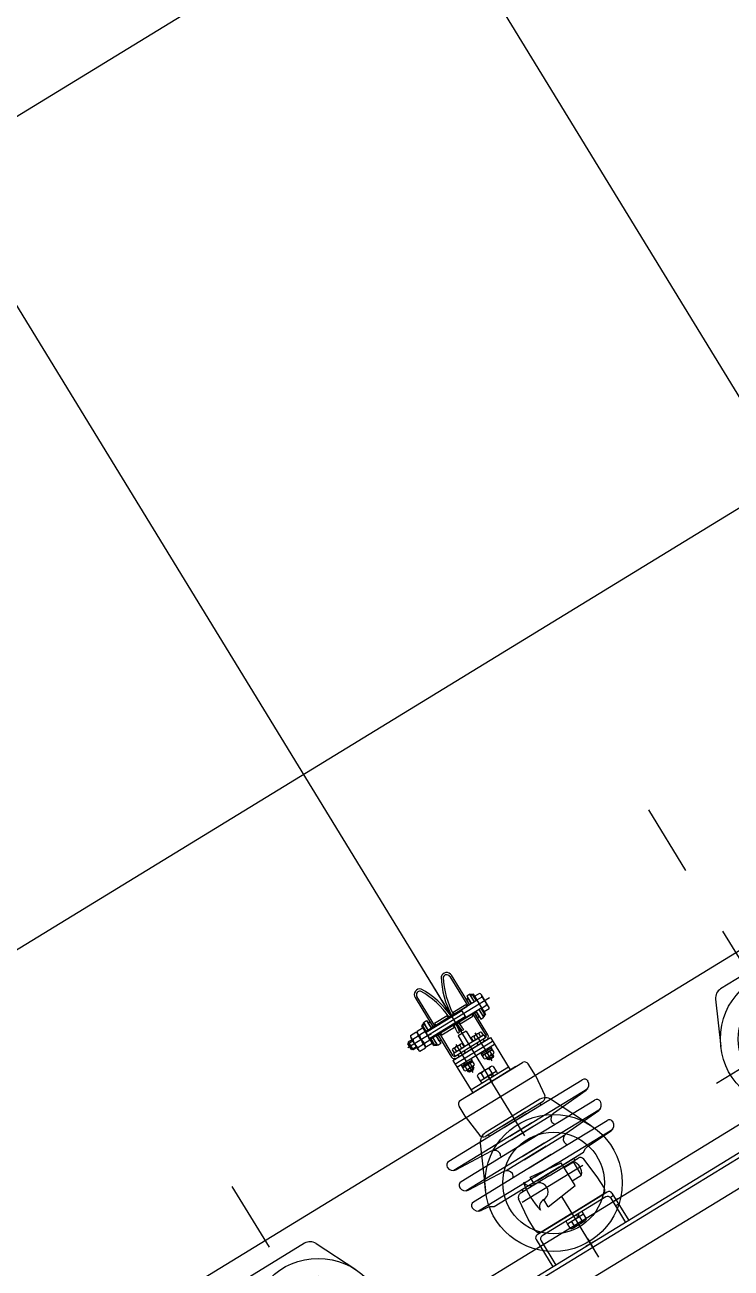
# Model space of a CAD drawing. Header units: millimetres. Extents: x 308437 to 311888, y 6841816 to 6843567.
# Drawn here: x 311663.62 to 311664.613, y 6842030.888 to 6842032.637 of the extents above; entities that cross this region are included whole.
import ezdxf

# ---------------------------------------------------------------- set-up
doc = ezdxf.new("R2010")
doc.units = ezdxf.units.MM
doc.linetypes.add('CENTER', pattern=[2, 1.25, -0.25, 0.25, -0.25])
for name, color, linetype in [('C-ESTRUCTURA', 94, 'Continuous'), ('E-CONDUCTOR', 40, 'Continuous'), ('E-EQUIPOS', 54, 'Continuous'), ('POI', 1, 'Continuous')]:
    doc.layers.add(name, color=color, linetype=linetype)

# ---------------------------------------------------------------- blocks, each defined once
blk = doc.blocks.new('A$C343F4AB5')
at = {"layer": 'C-ESTRUCTURA'}
for p, q in [((-3850, -544), (100, -544)), ((-3850, -550), (100, -550))]:
    blk.add_line(p, q, dxfattribs=at)
blk = doc.blocks.new('A$C21090EED')
at = {"layer": 'E-EQUIPOS', "color": 1, "linetype": 'CENTER'}
for p, q in [((96.5, -122.1), (96.5, 414.6)), ((484.5, -122.1), (484.5, 414.6)), ((-291.5, -268.3), (-291.5, 268.3)), ((-160.6, 0), (-411.2, 0)), ((-343.5, 0), (-228.3, 0)), ((44.5, 0), (159.7, 0)), ((615.4, 0), (364.8, 0)), ((432.5, 0), (547.7, 0))]:
    blk.add_line(p, q, dxfattribs=at)
at = {"layer": 'E-EQUIPOS', "color": 1}
for p, q in [((-403.5, 142.5), (-403.5, -142.5)), ((596.5, 142.5), (-403.5, 142.5)), ((596.5, 142.5), (596.5, -142.5)), ((-246.4, 110.4), (-336.6, 110.4)), ((141.6, 110.4), (51.4, 110.4)), ((529.6, 110.4), (439.4, 110.4)), ((-350.1, 101.8), (-378.8, 41.2)), ((-232.8, 101.8), (-204.2, 41.2)), ((37.9, 101.8), (9.2, 41.2)), ((155.2, 101.8), (183.8, 41.2)), ((425.9, 101.8), (397.2, 41.2)), ((543.2, 101.8), (571.8, 41.2)), ((-315.4, 24.5), (-267.6, 18.7)), ((-315.4, 12.8), (-315.4, 24.5)), ((-267.6, -18.7), (-267.6, 18.7)), ((72.6, 24.5), (120.4, 18.7)), ((72.6, 12.8), (72.6, 24.5)), ((120.4, -18.7), (120.4, 18.7)), ((460.6, 24.5), (508.4, 18.7)), ((460.6, 12.8), (460.6, 24.5)), ((508.4, -18.7), (508.4, 18.7)), ((-267.6, 11), (-252, 11)), ((-252, -11), (-252, 11)), ((120.4, 11), (136, 11)), ((136, -11), (136, 11)), ((508.4, 11), (524, 11)), ((524, -11), (524, 11)), ((-315.4, -24.5), (-315.4, -12.8)), ((-267.6, -11), (-252, -11)), ((72.6, -24.5), (72.6, -12.8)), ((120.4, -11), (136, -11)), ((460.6, -24.5), (460.6, -12.8)), ((508.4, -11), (524, -11)), ((-315.4, -24.5), (-267.6, -18.7)), ((72.6, -24.5), (120.4, -18.7)), ((460.6, -24.5), (508.4, -18.7)), ((596.5, -142.5), (-403.5, -142.5))]:
    blk.add_line(p, q, dxfattribs=at)
for centre, radius in [((-291.5, 0), 96.5), ((96.5, 0), 96.5), ((484.5, 0), 96.5), ((-291.5, 0), 71.5), ((96.5, 0), 71.5), ((484.5, 0), 71.5)]:
    blk.add_circle(centre, radius, dxfattribs=at)
for centre, radius, start, end in [((-336.6, 95.4), 15, 90, 154.7119), ((-246.4, 95.4), 15, 25.2881, 90), ((51.4, 95.4), 15, 90, 154.7119), ((141.6, 95.4), 15, 25.2881, 90), ((439.4, 95.4), 15, 90, 154.7119), ((529.6, 95.4), 15, 25.2881, 90), ((-221.6, 0), 108, 167.7034, 192.2966), ((-316.4, 23.4), 10.7, 182.1844, 275.3668), ((166.4, 0), 108, 167.7034, 192.2966), ((71.6, 23.4), 10.7, 182.1844, 275.3668), ((554.4, 0), 108, 167.7034, 192.2966), ((459.6, 23.4), 10.7, 182.1844, 275.3668), ((-315.4, 0), 12.8, 265.1037, 94.8963), ((-265.5, 0), 17.4, 320.8875, 39.1125), ((72.6, 0), 12.8, 265.1037, 94.8963), ((122.5, 0), 17.4, 320.8875, 39.1125), ((460.6, 0), 12.8, 265.1037, 94.8963), ((510.5, 0), 17.4, 320.8875, 39.1125), ((-316.4, -23.4), 10.7, 84.6332, 177.8156), ((71.6, -23.4), 10.7, 84.6332, 177.8156), ((459.6, -23.4), 10.7, 84.6332, 177.8156)]:
    blk.add_arc(centre, radius, start, end, dxfattribs=at)
blk = doc.blocks.new('Parrón')
at = {"layer": 'E-CONDUCTOR'}
for p, q in [((32.2743, 20.7347), (26.7352, 20.7353)), ((32.2743, 19.7347), (26.7352, 19.7353))]:
    blk.add_line(p, q, dxfattribs=at)
for points in [[(32.1711, 19.3623), (32.1711, 21.7348)], [(31.3711, 19.368), (31.3712, 20.7348)]]:
    blk.add_lwpolyline(points, dxfattribs=at)
at = {"layer": 'E-EQUIPOS'}
for p, q in [((31.3931, 19.3934), (31.3931, 19.3934)), ((31.3411, 19.3854), (31.3411, 19.3368)), ((31.3441, 19.3368), (31.3441, 19.3854)), ((31.3981, 19.3854), (31.3981, 19.3368)), ((31.4011, 19.3374), (31.4011, 19.3854)), ((31.3711, 19.3623), (31.3711, 19.2269)), ((31.3076, 19.3431), (31.3166, 19.3431)), ((31.3276, 19.3431), (31.3186, 19.3431)), ((31.3286, 19.3467), (31.3326, 19.3484)), ((31.3286, 19.3142), (31.3286, 19.3467)), ((31.3298, 19.3459), (31.3331, 19.3473)), ((31.3298, 19.3368), (31.3298, 19.3459)), ((31.3331, 19.3473), (31.3326, 19.3484)), ((31.3331, 19.3368), (31.3331, 19.3494)), ((31.3331, 19.3494), (31.3381, 19.3494)), ((31.3331, 19.3368), (31.3331, 19.3473)), ((31.3381, 19.3494), (31.3381, 19.3368)), ((31.3381, 19.3368), (31.3381, 19.3454)), ((31.3381, 19.3454), (31.3411, 19.3454)), ((31.3411, 19.3454), (31.3411, 19.3368)), ((31.4041, 19.3454), (31.4011, 19.3454)), ((31.4011, 19.3454), (31.4011, 19.3368)), ((31.4091, 19.3494), (31.4041, 19.3494)), ((31.4041, 19.3494), (31.4041, 19.3368)), ((31.4041, 19.3368), (31.4041, 19.3454)), ((31.4091, 19.3368), (31.4091, 19.3494)), ((31.4091, 19.3473), (31.4096, 19.3484)), ((31.4091, 19.3368), (31.4091, 19.3473)), ((31.4123, 19.3459), (31.4091, 19.3473)), ((31.4136, 19.3467), (31.4096, 19.3484)), ((31.4123, 19.3368), (31.4123, 19.3459)), ((31.4136, 19.3142), (31.4136, 19.3467)), ((31.4216, 19.3431), (31.4136, 19.3431)), ((31.4136, 19.3177), (31.4136, 19.3431)), ((31.4303, 19.3304), (31.2957, 19.3304)), ((31.3001, 19.3368), (31.2986, 19.3353)), ((31.2986, 19.3353), (31.3066, 19.3353)), ((31.2986, 19.3256), (31.2986, 19.3353)), ((31.2986, 19.3256), (31.3066, 19.3256)), ((31.3001, 19.3241), (31.2986, 19.3256)), ((31.3066, 19.3368), (31.3001, 19.3368)), ((31.3001, 19.3368), (31.3001, 19.3241)), ((31.3066, 19.3241), (31.3001, 19.3241)), ((31.3066, 19.3207), (31.3066, 19.3401)), ((31.3076, 19.3371), (31.3166, 19.3371)), ((31.3076, 19.3237), (31.3166, 19.3237)), ((31.3176, 19.3207), (31.3176, 19.3401)), ((31.3276, 19.3371), (31.3186, 19.3371)), ((31.3276, 19.3237), (31.3186, 19.3237)), ((31.3277, 19.3304), (31.3343, 19.3304)), ((31.3277, 19.3304), (31.3343, 19.3304)), ((31.3286, 19.3207), (31.3286, 19.3401)), ((31.3286, 19.3374), (31.3298, 19.3374)), ((31.4136, 19.3368), (31.3286, 19.3368)), ((31.3872, 19.3353), (31.3286, 19.3353)), ((31.3872, 19.3256), (31.3286, 19.3256)), ((31.4136, 19.3241), (31.3286, 19.3241)), ((31.3286, 19.3234), (31.3298, 19.3234)), ((31.3298, 19.315), (31.3298, 19.3241)), ((31.3331, 19.3114), (31.3331, 19.3241)), ((31.3331, 19.3136), (31.3331, 19.3241)), ((31.3411, 19.3374), (31.3381, 19.3374)), ((31.3381, 19.3241), (31.3381, 19.3114)), ((31.3381, 19.3154), (31.3381, 19.3241)), ((31.3411, 19.3234), (31.3381, 19.3234)), ((31.3411, 19.3374), (31.3441, 19.3374)), ((31.3411, 19.3241), (31.3411, 19.3154)), ((31.3411, 19.3241), (31.3411, 19.2874)), ((31.3411, 19.3234), (31.3441, 19.3234)), ((31.3441, 19.2874), (31.3441, 19.3241)), ((31.3663, 19.34), (31.3455, 19.34)), ((31.3455, 19.34), (31.3455, 19.3368)), ((31.3663, 19.3369), (31.3455, 19.3369)), ((31.3455, 19.3241), (31.3455, 19.3239)), ((31.3663, 19.3239), (31.3455, 19.3239)), ((31.3455, 19.3239), (31.3455, 19.3209)), ((31.3663, 19.34), (31.3663, 19.3368)), ((31.3663, 19.3241), (31.3663, 19.3239)), ((31.3663, 19.3239), (31.3663, 19.3209)), ((31.3675, 19.3374), (31.3705, 19.3374)), ((31.3675, 19.3234), (31.3705, 19.3234)), ((31.3717, 19.3374), (31.3747, 19.3374)), ((31.3717, 19.3234), (31.3747, 19.3234)), ((31.3759, 19.34), (31.3967, 19.34)), ((31.3759, 19.34), (31.3759, 19.3368)), ((31.3759, 19.3369), (31.3967, 19.3369)), ((31.3759, 19.3241), (31.3759, 19.3239)), ((31.3759, 19.3239), (31.3967, 19.3239)), ((31.3759, 19.3239), (31.3759, 19.3209)), ((31.3872, 19.3368), (31.3872, 19.3241)), ((31.3967, 19.34), (31.3967, 19.3368)), ((31.3967, 19.3241), (31.3967, 19.3239)), ((31.3967, 19.3239), (31.3967, 19.3209)), ((31.3981, 19.3374), (31.4011, 19.3374)), ((31.3981, 19.3241), (31.3981, 19.2874)), ((31.3981, 19.3234), (31.4011, 19.3234)), ((31.4011, 19.3374), (31.4041, 19.3374)), ((31.4011, 19.3241), (31.4011, 19.3154)), ((31.4011, 19.2874), (31.4011, 19.3234)), ((31.4011, 19.3234), (31.4041, 19.3234)), ((31.4041, 19.3154), (31.4041, 19.3241)), ((31.4041, 19.3241), (31.4041, 19.3114)), ((31.4091, 19.3114), (31.4091, 19.3241)), ((31.4091, 19.3136), (31.4091, 19.3241)), ((31.4136, 19.3374), (31.4123, 19.3374)), ((31.4123, 19.315), (31.4123, 19.3241)), ((31.4136, 19.3234), (31.4123, 19.3234)), ((31.4216, 19.3371), (31.4136, 19.3371)), ((31.4216, 19.3237), (31.4136, 19.3237)), ((31.4226, 19.3207), (31.4226, 19.3401)), ((31.3076, 19.3177), (31.3166, 19.3177)), ((31.3276, 19.3177), (31.3186, 19.3177)), ((31.3286, 19.3142), (31.3326, 19.3124)), ((31.3298, 19.315), (31.3331, 19.3136)), ((31.3331, 19.3136), (31.3326, 19.3124)), ((31.3381, 19.3114), (31.3331, 19.3114)), ((31.3411, 19.3154), (31.3381, 19.3154)), ((31.3663, 19.3209), (31.3455, 19.3209)), ((31.3776, 19.3079), (31.3646, 19.3079)), ((31.3646, 19.3079), (31.3646, 19.2904)), ((31.3662, 19.3114), (31.3692, 19.3114)), ((31.3711, 19.3147), (31.3711, 19.2886)), ((31.373, 19.3114), (31.376, 19.3114)), ((31.3759, 19.3209), (31.3967, 19.3209)), ((31.3776, 19.3079), (31.3776, 19.2904)), ((31.4011, 19.3154), (31.4041, 19.3154)), ((31.4041, 19.3114), (31.4091, 19.3114)), ((31.4123, 19.315), (31.4091, 19.3136)), ((31.4091, 19.3136), (31.4096, 19.3124)), ((31.4136, 19.3142), (31.4096, 19.3124)), ((31.4216, 19.3177), (31.4136, 19.3177)), ((31.3961, 19.2904), (31.3461, 19.2904)), ((31.3961, 19.2904), (31.3461, 19.2904)), ((31.3461, 19.2904), (31.3461, 19.2854)), ((31.3471, 19.2954), (31.3471, 19.2904)), ((31.3471, 19.2904), (31.3636, 19.2904)), ((31.3491, 19.2963), (31.3615, 19.2963)), ((31.3509, 19.2904), (31.3594, 19.2904)), ((31.3512, 19.2954), (31.3512, 19.2904)), ((31.3553, 19.2993), (31.3553, 19.2531)), ((31.3595, 19.2954), (31.3595, 19.2904)), ((31.3636, 19.2954), (31.3636, 19.2904)), ((31.3786, 19.2954), (31.3786, 19.2904)), ((31.3786, 19.2904), (31.3951, 19.2904)), ((31.3806, 19.2963), (31.393, 19.2963)), ((31.3824, 19.2904), (31.3909, 19.2904)), ((31.3827, 19.2954), (31.3827, 19.2904)), ((31.3868, 19.2993), (31.3868, 19.2531)), ((31.391, 19.2954), (31.391, 19.2904)), ((31.3951, 19.2954), (31.3951, 19.2904)), ((31.3961, 19.2904), (31.3961, 19.2854)), ((31.3401, 19.2824), (31.3401, 19.2287)), ((31.3401, 19.2824), (31.4021, 19.2824)), ((31.3401, 19.2764), (31.4021, 19.2764)), ((31.3401, 19.2714), (31.4021, 19.2714)), ((31.3961, 19.2854), (31.3461, 19.2854)), ((31.3461, 19.2824), (31.3961, 19.2824)), ((31.3466, 19.2714), (31.3466, 19.2689)), ((31.3514, 19.2714), (31.35, 19.2689)), ((31.3502, 19.2854), (31.3502, 19.2824)), ((31.3529, 19.2714), (31.3514, 19.2689)), ((31.3605, 19.2854), (31.3605, 19.2824)), ((31.3631, 19.2714), (31.3631, 19.2689)), ((31.3791, 19.2714), (31.3791, 19.2689)), ((31.3817, 19.2854), (31.3817, 19.2824)), ((31.3893, 19.2714), (31.3908, 19.2689)), ((31.3908, 19.2714), (31.3922, 19.2689)), ((31.392, 19.2854), (31.392, 19.2824)), ((31.3956, 19.2714), (31.3956, 19.2689)), ((31.4021, 19.2824), (31.4021, 19.2287)), ((31.3466, 19.2689), (31.3631, 19.2689)), ((31.3466, 19.2615), (31.3466, 19.2689)), ((31.3631, 19.2664), (31.3466, 19.2664)), ((31.3466, 19.2664), (31.3631, 19.2664)), ((31.361, 19.2605), (31.3486, 19.2605)), ((31.3501, 19.2605), (31.3501, 19.2578)), ((31.3501, 19.2605), (31.3501, 19.2578)), ((31.3501, 19.2578), (31.3596, 19.2578)), ((31.3501, 19.2578), (31.3516, 19.2563)), ((31.3507, 19.2615), (31.3507, 19.2664)), ((31.3593, 19.2664), (31.3508, 19.2664)), ((31.3516, 19.2605), (31.3516, 19.2563)), ((31.3516, 19.2563), (31.3581, 19.2563)), ((31.3581, 19.2605), (31.3581, 19.2563)), ((31.3581, 19.2563), (31.3596, 19.2578)), ((31.359, 19.2615), (31.359, 19.2664)), ((31.3596, 19.2605), (31.3596, 19.2578)), ((31.3596, 19.2605), (31.3596, 19.2578)), ((31.3631, 19.2615), (31.3631, 19.2689)), ((31.3956, 19.2689), (31.3791, 19.2689)), ((31.3791, 19.2615), (31.3791, 19.2689)), ((31.3791, 19.2664), (31.3956, 19.2664)), ((31.3956, 19.2664), (31.3791, 19.2664)), ((31.3811, 19.2605), (31.3935, 19.2605)), ((31.3826, 19.2605), (31.3826, 19.2578)), ((31.3826, 19.2605), (31.3826, 19.2578)), ((31.3921, 19.2578), (31.3826, 19.2578)), ((31.3841, 19.2563), (31.3826, 19.2578)), ((31.3829, 19.2664), (31.3914, 19.2664)), ((31.3832, 19.2615), (31.3832, 19.2664)), ((31.3841, 19.2605), (31.3841, 19.2563)), ((31.3906, 19.2563), (31.3841, 19.2563)), ((31.3906, 19.2605), (31.3906, 19.2563)), ((31.3921, 19.2578), (31.3906, 19.2563)), ((31.3915, 19.2615), (31.3915, 19.2664)), ((31.3921, 19.2605), (31.3921, 19.2578)), ((31.3921, 19.2605), (31.3921, 19.2578)), ((31.3956, 19.2615), (31.3956, 19.2689)), ((31.358, 19.2456), (31.358, 19.2378)), ((31.358, 19.2378), (31.3842, 19.2378)), ((31.358, 19.2378), (31.358, 19.2337)), ((31.3612, 19.2471), (31.3809, 19.2471)), ((31.364, 19.2378), (31.3775, 19.2378)), ((31.3646, 19.2456), (31.3646, 19.2378)), ((31.3742, 19.2378), (31.3765, 19.2337)), ((31.3765, 19.2378), (31.3788, 19.2337)), ((31.3776, 19.2456), (31.3776, 19.2378)), ((31.3842, 19.2456), (31.3842, 19.2378)), ((31.3842, 19.2378), (31.3842, 19.2337)), ((31.3141, 19.2037), (31.3141, 19.2227)), ((31.3892, 19.2287), (31.3201, 19.2287)), ((31.3311, 19.2287), (31.3798, 19.2287)), ((31.3311, 19.2287), (31.3798, 19.2287)), ((31.3401, 19.2337), (31.4021, 19.2337)), ((31.3401, 19.2287), (31.4021, 19.2287)), ((31.353, 19.2287), (31.4221, 19.2287)), ((31.4111, 19.2287), (31.3623, 19.2287)), ((31.4111, 19.2287), (31.3623, 19.2287)), ((31.4281, 19.2037), (31.4281, 19.2227)), ((31.3141, 19.2037), (31.3176, 19.1726)), ((31.4281, 19.2037), (31.4246, 19.1726)), ((31.3892, 19.1672), (31.3235, 19.1672)), ((31.3286, 19.1642), (31.3286, 19.1672)), ((31.353, 19.1672), (31.4186, 19.1672)), ((31.4136, 19.1642), (31.4136, 19.1672)), ((31.3892, 19.1496), (31.2604, 19.1496)), ((31.3892, 19.1642), (31.2611, 19.1642)), ((31.3198, 19.1453), (31.2639, 19.1486)), ((31.353, 19.1642), (31.4811, 19.1642)), ((31.353, 19.1496), (31.4818, 19.1496)), ((31.4224, 19.1453), (31.4783, 19.1486)), ((31.3892, 19.1442), (31.3233, 19.1442)), ((31.353, 19.1442), (31.4189, 19.1442)), ((31.3892, 19.1161), (31.2604, 19.1161)), ((31.3892, 19.1307), (31.2611, 19.1307)), ((31.3198, 19.1118), (31.2639, 19.1151)), ((31.353, 19.1307), (31.4811, 19.1307)), ((31.353, 19.1161), (31.4818, 19.1161)), ((31.4224, 19.1118), (31.4783, 19.1151)), ((31.3892, 19.0972), (31.2611, 19.0972)), ((31.3892, 19.1107), (31.3233, 19.1107)), ((31.353, 19.1107), (31.4189, 19.1107)), ((31.353, 19.0972), (31.4811, 19.0972)), ((31.3892, 19.0826), (31.2604, 19.0826)), ((31.2737, 19.0803), (31.2639, 19.0816)), ((31.2774, 19.0791), (31.2737, 19.0803)), ((31.2825, 19.0762), (31.2774, 19.0791)), ((31.353, 19.0826), (31.4818, 19.0826)), ((31.4297, 19.0762), (31.4348, 19.0791)), ((31.4348, 19.0791), (31.4385, 19.0803)), ((31.4385, 19.0803), (31.4783, 19.0816)), ((31.3711, 19.0762), (31.2825, 19.0762)), ((31.3141, 19.0367), (31.3175, 19.0679)), ((31.3711, 19.0732), (31.3235, 19.0732)), ((31.3892, 19.0762), (31.3248, 19.0762)), ((31.3286, 19.0732), (31.3286, 19.0762)), ((31.353, 19.0762), (31.4174, 19.0762)), ((31.3711, 19.0762), (31.4297, 19.0762)), ((31.3711, 19.0732), (31.4187, 19.0732)), ((31.4136, 19.0732), (31.4136, 19.0762)), ((31.4281, 19.0367), (31.4247, 19.0679)), ((31.3141, 19.0177), (31.3141, 19.0367)), ((31.4281, 19.0177), (31.4281, 19.0367)), ((31.4286, 19.0112), (31.3136, 19.0112)), ((31.3711, 19.0117), (31.3201, 19.0117)), ((31.3211, 19.0112), (31.4211, 19.0112)), ((31.3711, 19.0112), (31.3211, 19.0112)), ((31.3711, 19.0112), (31.3211, 19.0112)), ((31.3311, 19.0112), (31.3812, 19.0112)), ((31.3311, 19.0112), (31.3812, 19.0112)), ((31.4111, 19.0112), (31.361, 19.0112)), ((31.4111, 19.0112), (31.361, 19.0112)), ((31.3711, 19.0117), (31.4221, 19.0117)), ((31.3711, 19.0112), (31.4211, 19.0112)), ((31.3711, 19.0112), (31.4211, 19.0112)), ((31.3086, 19.0062), (31.3086, 18.9612)), ((31.3136, 19.0012), (31.3136, 18.9612)), ((31.4236, 19.0062), (31.3186, 19.0062)), ((31.358, 19.0022), (31.358, 19.0062)), ((31.358, 19.0022), (31.3842, 19.0022)), ((31.358, 18.9944), (31.358, 19.0022)), ((31.3612, 18.9929), (31.3809, 18.9929)), ((31.364, 19.0022), (31.3775, 19.0022)), ((31.3646, 18.9944), (31.3646, 19.0022)), ((31.3742, 19.0022), (31.3765, 19.0062)), ((31.3765, 19.0022), (31.3788, 19.0062)), ((31.3776, 18.9944), (31.3776, 19.0022)), ((31.3842, 19.0022), (31.3842, 19.0062)), ((31.3842, 18.9944), (31.3842, 19.0022)), ((31.4361, 18.9952), (31.4261, 18.9952)), ((31.4336, 19.0022), (31.4285, 19.0022)), ((31.4286, 19.0012), (31.4286, 18.9612)), ((31.4336, 19.0062), (31.4336, 18.9612)), ((31.4336, 18.9882), (31.4286, 18.9882)), ((31.3136, 18.9612), (31.3086, 18.9612)), ((31.379, 18.9612), (31.3632, 18.9612)), ((31.3711, 18.9691), (31.3711, 18.9534)), ((31.4336, 18.9612), (31.4286, 18.9612))]:
    blk.add_line(p, q, dxfattribs=at)
for centre, radius, start, end in [((31.3491, 19.3854), 0.008, 46.2044, 180.0001), ((31.3931, 19.3854), 0.008, 0.0001, 133.7958), ((31.3491, 19.3854), 0.005, 50.6765, 180.0001), ((31.2477, 19.3304), 0.12, 3.0334, 29.3779), ((31.2477, 19.3304), 0.123, 2.9594, 29.6106), ((31.4945, 19.3304), 0.123, 150.3896, 177.0408), ((31.4945, 19.3304), 0.12, 150.6223, 176.9668), ((31.3931, 19.3854), 0.005, 0.0001, 129.3237), ((31.3116, 19.3401), 0.005, 143.1302, 216.87), ((31.3126, 19.3401), 0.005, 323.1302, 36.87), ((31.3226, 19.3401), 0.005, 143.1302, 216.87), ((31.3236, 19.3401), 0.005, 323.1302, 36.87), ((31.4176, 19.3401), 0.005, 323.1302, 36.87), ((31.3295, 19.3304), 0.0229, 163.0222, 196.978), ((31.3116, 19.3207), 0.005, 143.1302, 216.87), ((31.2946, 19.3304), 0.0229, 343.0222, 16.978), ((31.3126, 19.3207), 0.005, 323.1302, 36.87), ((31.3405, 19.3304), 0.0229, 163.0222, 196.978), ((31.3226, 19.3207), 0.005, 143.1302, 216.87), ((31.3056, 19.3304), 0.0229, 343.0222, 16.978), ((31.3236, 19.3207), 0.005, 323.1302, 36.87), ((31.2477, 19.3304), 0.12, 350.8899, 356.9668), ((31.2477, 19.3304), 0.123, 351.1139, 357.0408), ((31.4945, 19.3304), 0.123, 182.9594, 188.8862), ((31.4945, 19.3304), 0.12, 183.0334, 189.1103), ((31.3996, 19.3304), 0.0229, 343.0222, 16.978), ((31.4176, 19.3207), 0.005, 323.1302, 36.87), ((31.3492, 19.2936), 0.00272, 40.6919, 139.3083), ((31.3553, 19.2869), 0.00945, 64.1538, 115.8464), ((31.3615, 19.2936), 0.00272, 40.6919, 139.3083), ((31.3807, 19.2936), 0.00272, 40.6919, 139.3083), ((31.3868, 19.2869), 0.00945, 64.1538, 115.8464), ((31.393, 19.2936), 0.00272, 40.6919, 139.3083), ((31.3461, 19.2874), 0.005, 180.0001, 270.0001), ((31.3461, 19.2874), 0.002, 180.0001, 270.0001), ((31.3961, 19.2874), 0.005, 270.0001, 0.0001), ((31.3961, 19.2874), 0.002, 270.0001, 0.0001), ((31.3487, 19.2633), 0.00272, 220.6919, 319.3083), ((31.3548, 19.27), 0.00945, 244.1538, 295.8464), ((31.361, 19.2633), 0.00272, 220.6919, 319.3083), ((31.3812, 19.2633), 0.00272, 220.6919, 319.3083), ((31.3873, 19.27), 0.00945, 244.1538, 295.8464), ((31.3935, 19.2633), 0.00272, 220.6919, 319.3083), ((31.3613, 19.2428), 0.00431, 40.6919, 139.3083), ((31.3711, 19.2321), 0.015, 64.1538, 115.8464), ((31.3809, 19.2428), 0.00431, 40.6919, 139.3083), ((31.3201, 19.2227), 0.006, 90.0001, 180.0001), ((31.4221, 19.2227), 0.006, 0.0001, 90.0001), ((31.3235, 19.1732), 0.006, 186.38, 270.0001), ((31.4186, 19.1732), 0.006, 270.0001, 353.6202), ((31.2611, 19.1582), 0.006, 90.0001, 180.0001), ((31.2651, 19.1585), 0.01, 180.0001, 262.9237), ((31.4771, 19.1585), 0.01, 277.0765, 0.0001), ((31.4811, 19.1582), 0.006, 0.0001, 90.0001), ((31.3186, 19.1354), 0.01, 5.2655, 82.9237), ((31.3186, 19.1372), 0.01, 319.4585, 354.7347), ((31.4236, 19.1354), 0.01, 97.0765, 174.7347), ((31.4236, 19.1372), 0.01, 185.2655, 220.5417), ((31.2611, 19.1247), 0.006, 90.0001, 180.0001), ((31.2651, 19.125), 0.01, 180.0001, 262.9237), ((31.4771, 19.125), 0.01, 277.0765, 0.0001), ((31.4811, 19.1247), 0.006, 0.0001, 90.0001), ((31.2611, 19.0912), 0.006, 90.0001, 180.0001), ((31.3186, 19.1019), 0.01, 5.2655, 82.9237), ((31.3186, 19.1037), 0.01, 319.4585, 354.7347), ((31.4236, 19.1019), 0.01, 97.0765, 174.7347), ((31.4236, 19.1037), 0.01, 185.2655, 220.5417), ((31.4811, 19.0912), 0.006, 0.0001, 90.0001), ((31.2651, 19.0915), 0.01, 180.0001, 262.9237), ((31.4771, 19.0915), 0.01, 277.0765, 0.0001), ((31.3235, 19.0672), 0.006, 90.0001, 173.7461), ((31.4187, 19.0672), 0.006, 6.2541, 90.0001), ((31.3136, 19.0062), 0.005, 90.0001, 180.0001), ((31.3201, 19.0177), 0.006, 180.0001, 270.0001), ((31.4221, 19.0177), 0.006, 270.0001, 0.0001), ((31.4286, 19.0062), 0.005, 0.0001, 90.0001), ((31.3186, 19.0012), 0.005, 90.0001, 180.0001), ((31.3613, 18.9972), 0.00431, 220.6919, 319.3083), ((31.3711, 19.0079), 0.015, 244.1538, 295.8464), ((31.3809, 18.9972), 0.00431, 220.6919, 319.3083), ((31.4236, 19.0012), 0.005, 0.0001, 90.0001)]:
    blk.add_arc(centre, radius, start, end, dxfattribs=at)
at = {"layer": 'C-ESTRUCTURA', "linetype": 'Continuous', "xscale": 0.001, "yscale": 0.001, "zscale": 0.001, "rotation": 180}
blk.add_blockref('A$C343F4AB5', (29.5024, 18.4113), dxfattribs=at)
at = {"layer": 'E-EQUIPOS', "xscale": 0.001, "yscale": 0.001, "zscale": 0.001}
blk.add_blockref('A$C21090EED', (31.2746, 19.0613), dxfattribs=at)

msp = doc.modelspace()

# ---------------------------------------------------------------- linework, layer by layer
at = {"layer": 'POI'}
msp.add_lwpolyline([(311657.7182, 6842031.1037), (311659.8012, 6842028.1335), (311666.2111, 6842032.063), (311664.1312, 6842035.0273), (311657.7182, 6842031.1037)], close=True, dxfattribs=at)

# ---------------------------------------------------------------- block references
at = {"rotation": 31.45904213535047}
msp.add_blockref('Parrón', (311647.5516, 6841998.3761), dxfattribs=at)

doc.saveas('drawing.dxf')
